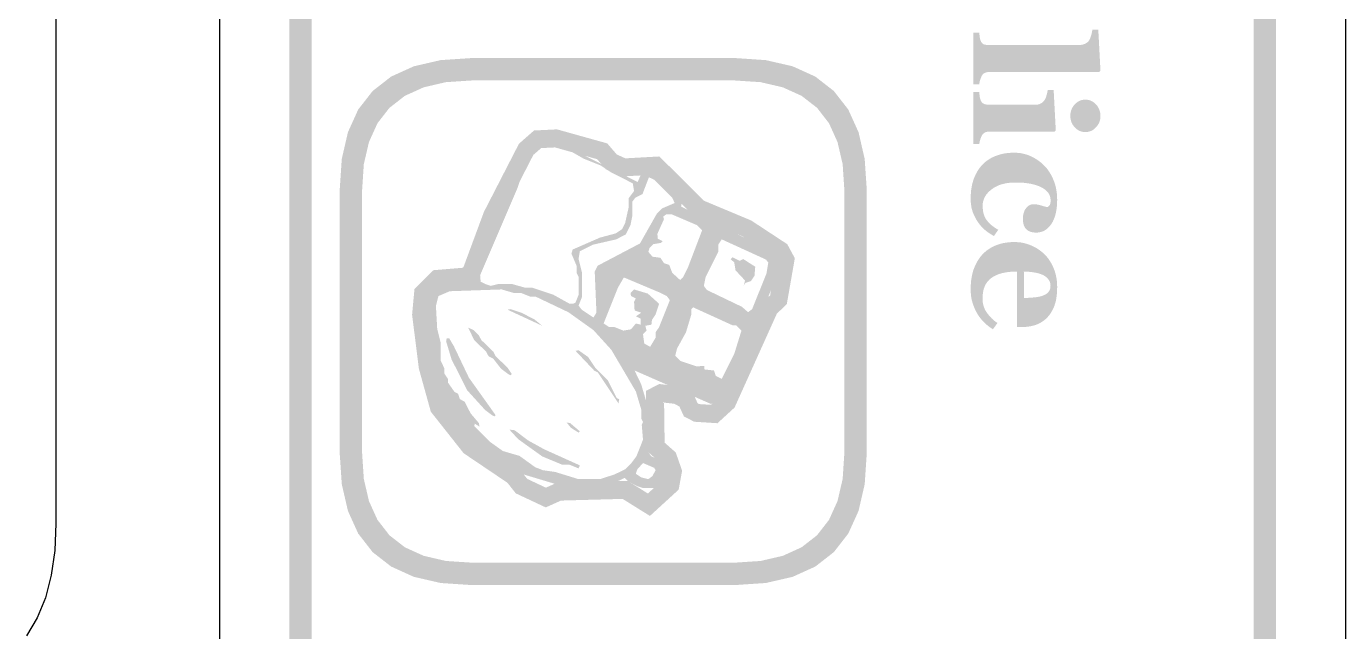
# Model space of a CAD drawing. Header units: millimetres. Extents: x 6 to 441, y 6 to 299.
# Drawn here: x 255.51 to 279.04, y 37.07 to 47.86 of the extents above; entities that cross this region are included whole.
import ezdxf

# ---------------------------------------------------------------- set-up
doc = ezdxf.new("R2010")
doc.units = ezdxf.units.MM
doc.layers.add('CUT', color=1, linetype='Continuous')
doc.layers.add('RASTER', color=7, linetype='Continuous')

msp = doc.modelspace()

# ---------------------------------------------------------------- hatches: boundary and pattern name
at = {"layer": 'RASTER'}
h = msp.add_hatch(color=7, dxfattribs=at)
h.paths.add_polyline_path([(275.6, 83.8), (276.116, 83.766), (276.563, 83.663), (276.941, 83.491), (277.25, 83.25), (277.491, 82.941), (277.663, 82.563), (277.766, 82.116), (277.8, 81.6), (277.8, 24.4), (277.766, 23.884), (277.662, 23.438), (277.491, 23.059), (277.25, 22.75), (276.941, 22.509), (276.563, 22.337), (276.116, 22.234), (275.6, 22.2), (262.4, 22.2), (261.884, 22.234), (261.438, 22.338), (261.059, 22.509), (260.75, 22.75), (260.509, 23.059), (260.337, 23.438), (260.234, 23.884), (260.2, 24.4), (260.2, 81.6), (260.234, 82.116), (260.338, 82.563), (260.509, 82.941), (260.75, 83.25), (261.059, 83.491), (261.438, 83.663), (261.884, 83.766), (262.4, 83.8)])
h.paths.add_polyline_path([(275.6, 83.4), (262.4, 83.4), (261.978, 83.372), (261.612, 83.288), (261.303, 83.147), (261.05, 82.95), (260.853, 82.697), (260.713, 82.387), (260.628, 82.022), (260.6, 81.6), (260.6, 24.4), (260.628, 23.978), (260.713, 23.612), (260.853, 23.303), (261.05, 23.05), (261.303, 22.853), (261.612, 22.713), (261.978, 22.628), (262.4, 22.6), (275.6, 22.6), (276.022, 22.628), (276.388, 22.713), (276.697, 22.853), (276.95, 23.05), (277.147, 23.303), (277.287, 23.612), (277.372, 23.978), (277.4, 24.4), (277.4, 81.6), (277.372, 82.022), (277.287, 82.387), (277.147, 82.697), (276.95, 82.95), (276.697, 83.147), (276.388, 83.288), (276.022, 83.372), (275.6, 83.4)], flags=0)
for points in [[(272.4, 46.832), (272.4, 47.751), (272.507, 47.751), (272.508, 47.741), (272.508, 47.732), (272.509, 47.722), (272.51, 47.713), (272.511, 47.704), (272.512, 47.695), (272.513, 47.686), (272.514, 47.677), (272.515, 47.668), (272.517, 47.659), (272.518, 47.651), (272.52, 47.643), (272.522, 47.635), (272.524, 47.627), (272.526, 47.62), (272.529, 47.613), (272.534, 47.602), (272.539, 47.591), (272.544, 47.582), (272.55, 47.574), (272.557, 47.566), (272.564, 47.56), (272.571, 47.554), (272.579, 47.549), (272.588, 47.545), (272.597, 47.542), (272.607, 47.539), (272.618, 47.537), (272.629, 47.535), (272.641, 47.534), (272.653, 47.533), (272.667, 47.532), (274.29, 47.532), (274.303, 47.533), (274.317, 47.534), (274.33, 47.536), (274.343, 47.538), (274.356, 47.541), (274.369, 47.545), (274.381, 47.55), (274.393, 47.555), (274.404, 47.561), (274.415, 47.567), (274.425, 47.574), (274.435, 47.582), (274.444, 47.59), (274.452, 47.598), (274.459, 47.607), (274.465, 47.616), (274.47, 47.624), (274.475, 47.632), (274.48, 47.642), (274.484, 47.653), (274.489, 47.664), (274.493, 47.677), (274.498, 47.69), (274.502, 47.705), (274.506, 47.719), (274.51, 47.733), (274.513, 47.747), (274.516, 47.76), (274.518, 47.773), (274.52, 47.786), (274.522, 47.798), (274.523, 47.809), (274.629, 47.809), (274.668, 47.073), (274.644, 47.051), (272.686, 47.051), (272.672, 47.05), (272.66, 47.049), (272.648, 47.048), (272.637, 47.046), (272.626, 47.043), (272.616, 47.04), (272.606, 47.036), (272.598, 47.031), (272.59, 47.026), (272.582, 47.021), (272.575, 47.014), (272.568, 47.007), (272.561, 46.999), (272.555, 46.99), (272.55, 46.98), (272.545, 46.97), (272.542, 46.963), (272.539, 46.955), (272.536, 46.948), (272.533, 46.94), (272.53, 46.932), (272.527, 46.924), (272.524, 46.916), (272.522, 46.908), (272.519, 46.9), (272.517, 46.892), (272.515, 46.883), (272.513, 46.873), (272.511, 46.864), (272.509, 46.854), (272.508, 46.843), (272.507, 46.832)], [(272.353, 44.795), (272.354, 44.845), (272.357, 44.894), (272.361, 44.941), (272.368, 44.986), (272.376, 45.031), (272.386, 45.073), (272.399, 45.115), (272.412, 45.154), (272.428, 45.192), (272.445, 45.229), (272.463, 45.264), (272.483, 45.297), (272.503, 45.328), (272.526, 45.357), (272.549, 45.385), (272.574, 45.411), (272.601, 45.436), (272.629, 45.459), (272.658, 45.48), (272.688, 45.5), (272.719, 45.518), (272.752, 45.534), (272.785, 45.549), (272.82, 45.562), (272.856, 45.574), (272.893, 45.584), (272.93, 45.593), (272.969, 45.6), (273.008, 45.605), (273.048, 45.609), (273.088, 45.611), (273.129, 45.612), (273.167, 45.611), (273.205, 45.608), (273.242, 45.604), (273.278, 45.597), (273.314, 45.588), (273.35, 45.578), (273.385, 45.566), (273.42, 45.551), (273.453, 45.535), (273.486, 45.518), (273.518, 45.5), (273.549, 45.48), (273.578, 45.458), (273.607, 45.436), (273.635, 45.412), (273.661, 45.386), (273.687, 45.359), (273.712, 45.33), (273.735, 45.299), (273.757, 45.267), (273.778, 45.232), (273.797, 45.197), (273.815, 45.16), (273.832, 45.121), (273.847, 45.08), (273.86, 45.039), (273.871, 44.997), (273.88, 44.953), (273.887, 44.909), (273.892, 44.864), (273.895, 44.817), (273.896, 44.77), (273.894, 44.704), (273.889, 44.642), (273.881, 44.583), (273.87, 44.528), (273.856, 44.477), (273.838, 44.429), (273.818, 44.384), (273.794, 44.344), (273.767, 44.307), (273.738, 44.275), (273.707, 44.248), (273.674, 44.226), (273.639, 44.209), (273.601, 44.197), (273.561, 44.189), (273.519, 44.187), (273.493, 44.188), (273.469, 44.19), (273.446, 44.195), (273.424, 44.201), (273.403, 44.209), (273.384, 44.218), (273.366, 44.229), (273.349, 44.242), (273.334, 44.258), (273.321, 44.275), (273.31, 44.296), (273.301, 44.318), (273.294, 44.343), (273.289, 44.371), (273.286, 44.402), (273.285, 44.434), (273.286, 44.461), (273.288, 44.487), (273.292, 44.512), (273.298, 44.535), (273.305, 44.558), (273.314, 44.579), (273.325, 44.599), (273.338, 44.618), (273.351, 44.636), (273.366, 44.651), (273.382, 44.663), (273.398, 44.674), (273.416, 44.682), (273.435, 44.688), (273.454, 44.691), (273.475, 44.692), (273.493, 44.692), (273.511, 44.691), (273.529, 44.689), (273.547, 44.686), (273.564, 44.683), (273.582, 44.679), (273.6, 44.674), (273.617, 44.669), (273.634, 44.663), (273.65, 44.658), (273.665, 44.654), (273.679, 44.65), (273.692, 44.647), (273.704, 44.644), (273.715, 44.642), (273.724, 44.641), (273.731, 44.645), (273.737, 44.649), (273.742, 44.654), (273.747, 44.659), (273.752, 44.664), (273.757, 44.67), (273.761, 44.676), (273.765, 44.682), (273.768, 44.689), (273.771, 44.696), (273.773, 44.704), (273.775, 44.714), (273.776, 44.724), (273.778, 44.735), (273.778, 44.747), (273.778, 44.76), (273.778, 44.776), (273.776, 44.792), (273.774, 44.807), (273.771, 44.823), (273.766, 44.837), (273.761, 44.852), (273.755, 44.866), (273.748, 44.88), (273.739, 44.893), (273.729, 44.906), (273.718, 44.919), (273.705, 44.932), (273.691, 44.945), (273.675, 44.957), (273.658, 44.969), (273.639, 44.981), (273.62, 44.992), (273.6, 45.002), (273.577, 45.012), (273.554, 45.022), (273.528, 45.03), (273.501, 45.039), (273.473, 45.046), (273.443, 45.053), (273.411, 45.06), (273.378, 45.065), (273.344, 45.07), (273.307, 45.074), (273.27, 45.077), (273.23, 45.079), (273.19, 45.08), (273.147, 45.08), (273.083, 45.078), (273.023, 45.073), (272.966, 45.063), (272.912, 45.05), (272.861, 45.033), (272.813, 45.012), (272.768, 44.987), (272.727, 44.958), (272.689, 44.927), (272.657, 44.894), (272.629, 44.86), (272.607, 44.824), (272.589, 44.787), (272.577, 44.748), (272.569, 44.708), (272.567, 44.666), (272.568, 44.626), (272.572, 44.589), (272.577, 44.553), (272.585, 44.52), (272.595, 44.489), (272.608, 44.459), (272.623, 44.432), (272.64, 44.407), (272.659, 44.384), (272.68, 44.361), (272.702, 44.338), (272.727, 44.317), (272.754, 44.296), (272.782, 44.275), (272.813, 44.256), (272.845, 44.237), (272.769, 44.127), (272.747, 44.138), (272.725, 44.151), (272.704, 44.163), (272.684, 44.177), (272.663, 44.19), (272.644, 44.205), (272.625, 44.22), (272.606, 44.235), (272.588, 44.251), (272.57, 44.268), (272.553, 44.286), (272.536, 44.304), (272.52, 44.324), (272.504, 44.344), (272.489, 44.364), (272.475, 44.386), (272.46, 44.409), (272.447, 44.432), (272.434, 44.456), (272.422, 44.479), (272.411, 44.502), (272.401, 44.526), (272.392, 44.55), (272.384, 44.573), (272.377, 44.598), (272.37, 44.623), (272.365, 44.649), (272.361, 44.676), (272.357, 44.705), (272.355, 44.734), (272.354, 44.764), (272.353, 44.795)]]:
    msp.add_hatch(color=7, dxfattribs=at).paths.add_polyline_path(points)
h = msp.add_hatch(color=7, dxfattribs=at)
h.paths.add_polyline_path([(268.15, 47.3), (268.701, 47.263), (269.178, 47.153), (269.582, 46.97), (269.913, 46.712), (270.17, 46.382), (270.353, 45.978), (270.463, 45.501), (270.5, 44.95), (270.5, 40.25), (270.463, 39.699), (270.353, 39.222), (270.17, 38.818), (269.913, 38.488), (269.582, 38.23), (269.178, 38.047), (268.701, 37.937), (268.15, 37.9), (263.45, 37.9), (262.899, 37.937), (262.422, 38.047), (262.018, 38.23), (261.688, 38.487), (261.43, 38.818), (261.247, 39.222), (261.137, 39.699), (261.1, 40.25), (261.1, 44.95), (261.137, 45.501), (261.247, 45.978), (261.43, 46.382), (261.688, 46.713), (262.018, 46.97), (262.422, 47.153), (262.899, 47.263), (263.45, 47.3)])
h.paths.add_polyline_path([(268.15, 46.9), (263.45, 46.9), (262.993, 46.87), (262.597, 46.778), (262.262, 46.626), (261.987, 46.412), (261.774, 46.138), (261.622, 45.803), (261.53, 45.407), (261.5, 44.95), (261.5, 40.25), (261.53, 39.793), (261.622, 39.397), (261.774, 39.062), (261.987, 38.788), (262.262, 38.574), (262.597, 38.422), (262.993, 38.33), (263.45, 38.3), (268.15, 38.3), (268.607, 38.33), (269.003, 38.422), (269.338, 38.574), (269.613, 38.788), (269.826, 39.062), (269.978, 39.397), (270.07, 39.793), (270.1, 40.25), (270.1, 44.95), (270.07, 45.407), (269.978, 45.803), (269.826, 46.138), (269.613, 46.413), (269.338, 46.626), (269.003, 46.778), (268.607, 46.87), (268.15, 46.9)], flags=0)
h = msp.add_hatch(color=7, dxfattribs=at)
h.paths.add_polyline_path([(272.4, 45.766), (272.4, 46.692), (272.507, 46.692), (272.508, 46.682), (272.508, 46.673), (272.509, 46.663), (272.51, 46.654), (272.511, 46.645), (272.512, 46.635), (272.513, 46.626), (272.514, 46.617), (272.515, 46.608), (272.517, 46.599), (272.518, 46.591), (272.52, 46.583), (272.522, 46.575), (272.524, 46.568), (272.526, 46.561), (272.529, 46.554), (272.534, 46.543), (272.539, 46.532), (272.544, 46.523), (272.55, 46.514), (272.557, 46.506), (272.564, 46.499), (272.571, 46.493), (272.579, 46.488), (272.588, 46.484), (272.597, 46.48), (272.607, 46.476), (272.618, 46.474), (272.629, 46.472), (272.641, 46.47), (272.653, 46.469), (272.667, 46.469), (273.519, 46.469), (273.532, 46.469), (273.544, 46.47), (273.556, 46.472), (273.567, 46.475), (273.578, 46.478), (273.589, 46.482), (273.599, 46.487), (273.609, 46.492), (273.619, 46.498), (273.628, 46.505), (273.636, 46.512), (273.644, 46.519), (273.652, 46.526), (273.659, 46.534), (273.665, 46.542), (273.671, 46.551), (273.676, 46.558), (273.68, 46.566), (273.684, 46.575), (273.689, 46.584), (273.693, 46.595), (273.697, 46.606), (273.701, 46.618), (273.705, 46.631), (273.709, 46.644), (273.713, 46.657), (273.716, 46.67), (273.718, 46.682), (273.721, 46.694), (273.723, 46.706), (273.724, 46.717), (273.726, 46.728), (273.833, 46.728), (273.871, 46.01), (273.849, 45.989), (272.686, 45.989), (272.673, 45.988), (272.661, 45.987), (272.649, 45.985), (272.638, 45.983), (272.628, 45.98), (272.617, 45.976), (272.608, 45.972), (272.598, 45.967), (272.59, 45.961), (272.582, 45.954), (272.574, 45.947), (272.567, 45.94), (272.561, 45.932), (272.555, 45.923), (272.55, 45.914), (272.545, 45.904), (272.542, 45.896), (272.539, 45.889), (272.536, 45.881), (272.533, 45.873), (272.53, 45.865), (272.527, 45.856), (272.524, 45.848), (272.522, 45.839), (272.519, 45.83), (272.517, 45.821), (272.515, 45.812), (272.513, 45.803), (272.511, 45.794), (272.509, 45.785), (272.508, 45.775), (272.507, 45.766)])
h.paths.add_polyline_path([(274.398, 45.98), (274.371, 45.981), (274.344, 45.985), (274.319, 45.992), (274.295, 46.001), (274.272, 46.013), (274.25, 46.028), (274.228, 46.045), (274.208, 46.065), (274.19, 46.087), (274.174, 46.11), (274.161, 46.134), (274.15, 46.159), (274.141, 46.185), (274.135, 46.212), (274.131, 46.24), (274.13, 46.268), (274.131, 46.297), (274.135, 46.326), (274.141, 46.353), (274.15, 46.379), (274.161, 46.404), (274.174, 46.428), (274.19, 46.451), (274.208, 46.473), (274.228, 46.493), (274.25, 46.51), (274.272, 46.525), (274.295, 46.537), (274.319, 46.546), (274.344, 46.553), (274.371, 46.557), (274.398, 46.558), (274.425, 46.557), (274.452, 46.553), (274.477, 46.546), (274.501, 46.537), (274.525, 46.525), (274.547, 46.51), (274.568, 46.493), (274.588, 46.473), (274.607, 46.451), (274.623, 46.428), (274.637, 46.404), (274.648, 46.379), (274.656, 46.353), (274.663, 46.326), (274.666, 46.297), (274.668, 46.268), (274.666, 46.239), (274.663, 46.211), (274.656, 46.184), (274.648, 46.158), (274.637, 46.133), (274.623, 46.109), (274.607, 46.086), (274.588, 46.065), (274.568, 46.045), (274.547, 46.028), (274.525, 46.013), (274.501, 46.001), (274.477, 45.992), (274.452, 45.985), (274.425, 45.981), (274.398, 45.98)])
h = msp.add_hatch(color=7, dxfattribs=at)
h.paths.add_polyline_path([(269.217, 43.73), (269.074, 42.912), (268.896, 42.74), (268.142, 41.066), (267.838, 40.787), (267.423, 40.813), (267.239, 40.908), (267.158, 41.085), (267.067, 41.134), (266.859, 41.157), (266.885, 41.17), (266.895, 40.44), (267.093, 40.265), (267.207, 39.94), (267.145, 39.602), (266.633, 39.133), (266.146, 39.437), (265.046, 39.407), (264.775, 39.285), (264.24, 39.536), (264.091, 39.725), (263.31, 40.252), (262.725, 40.992), (262.512, 41.759), (262.391, 42.723), (262.433, 43.178), (262.77, 43.516), (263.289, 43.559), (263.307, 43.571), (263.672, 44.556), (264.297, 45.772), (264.566, 46.008), (264.976, 46.028), (265.871, 45.778), (266.042, 45.58), (266.195, 45.511), (266.801, 45.545), (267.599, 44.754), (268.439, 44.403), (269.082, 43.98)])
h.paths.add_polyline_path([(268.883, 43.676), (268.839, 43.757), (268.288, 44.119), (267.418, 44.483), (266.677, 45.218), (266.135, 45.188), (265.846, 45.317), (265.692, 45.496), (264.94, 45.706), (264.693, 45.694), (264.553, 45.572), (263.965, 44.426), (263.571, 43.362), (263.397, 43.247), (262.914, 43.206), (262.741, 43.033), (262.712, 42.729), (262.827, 41.822), (263.016, 41.14), (263.53, 40.489), (264.312, 39.962), (264.444, 39.794), (264.778, 39.637), (264.973, 39.725), (266.234, 39.759), (266.596, 39.533), (266.85, 39.766), (266.877, 39.914), (266.819, 40.08), (266.577, 40.294), (266.562, 41.364), (266.798, 41.486), (267.164, 41.445), (267.405, 41.316), (267.484, 41.141), (267.51, 41.128), (267.722, 41.115), (267.877, 41.258), (268.629, 42.928), (268.777, 43.07), (268.883, 43.676)], flags=0)
h = msp.add_hatch(color=7, dxfattribs=at)
h.paths.add_polyline_path([(268.957, 43.706), (268.967, 43.588), (268.839, 43.268), (268.105, 41.545), (267.923, 41.216), (267.722, 41.13), (266.359, 41.727), (266.477, 41.481), (266.637, 40.939), (266.669, 40.524), (266.605, 40.268), (266.659, 40.195), (266.838, 40.118), (266.892, 40.045), (266.892, 39.853), (266.806, 39.684), (266.701, 39.63), (266.509, 39.63), (266.414, 39.662), (266.244, 39.748), (266.181, 39.812), (265.871, 39.662), (265.711, 39.63), (265.36, 39.63), (265.296, 39.662), (264.977, 39.694), (264.339, 39.885), (264.042, 40.035), (263.595, 40.354), (263.244, 40.706), (263.053, 40.993), (262.871, 41.353), (262.775, 41.673), (262.743, 41.992), (262.711, 42.056), (262.711, 42.247), (262.647, 42.566), (262.647, 43.013), (262.733, 43.182), (262.935, 43.3), (263.445, 43.3), (263.487, 43.323), (263.86, 44.226), (264.285, 45.142), (264.307, 45.088), (264.275, 44.992), (263.605, 43.428), (263.614, 43.31), (263.701, 43.268), (263.796, 43.237), (263.924, 43.268), (264.179, 43.268), (264.403, 43.205), (264.53, 43.205), (264.913, 43.077), (265.201, 42.917), (265.264, 42.917), (265.306, 42.94), (265.36, 43.077), (265.36, 43.396), (265.328, 43.46), (265.328, 43.588), (265.233, 43.811), (265.255, 43.885), (265.743, 44.098), (266.021, 44.172), (266.136, 44.248), (266.19, 44.354), (266.254, 44.641), (266.254, 44.801), (266.35, 44.928), (266.327, 45.065), (265.925, 45.27), (265.753, 45.385), (265.456, 45.503), (265.233, 45.63), (265.073, 45.694), (264.977, 45.694), (264.85, 45.758), (264.754, 45.758), (264.648, 45.704), (264.553, 45.608), (264.317, 45.161), (264.339, 45.279), (264.521, 45.64), (264.617, 45.736), (264.722, 45.79), (264.913, 45.79), (265.201, 45.694), (266.414, 45.088), (266.5, 45.289), (266.669, 45.311), (266.851, 45.174), (266.883, 45.11), (267.093, 44.906), (267.202, 44.727), (267.189, 44.651), (268.817, 43.853), (268.913, 43.789)])
h.paths.add_polyline_path([(268.744, 43.652), (268.702, 43.706), (267.914, 44.066), (267.85, 43.971), (267.85, 43.843), (267.626, 43.396), (267.594, 43.237), (267.649, 43.163), (268.274, 42.863), (268.383, 42.767), (268.456, 42.822), (268.712, 43.46)], flags=0)
h.paths.add_polyline_path([(268.511, 43.578), (268.498, 43.419), (268.434, 43.323), (268.338, 43.291), (268.306, 43.246), (268.329, 43.332), (268.159, 43.514), (268.137, 43.652), (268.073, 43.715), (268.105, 43.747), (268.233, 43.683), (268.297, 43.715)], flags=0)
h.paths.add_polyline_path([(268.265, 42.439), (268.169, 42.534), (268.105, 42.534), (267.403, 42.854), (267.371, 42.822), (267.371, 42.726), (267.275, 42.407), (267.116, 42.119), (267.084, 41.992), (267.18, 41.896), (267.467, 41.8), (267.604, 41.81), (267.604, 41.746), (267.776, 41.727), (267.808, 41.631), (267.914, 41.577), (268.137, 42.024)], flags=0)
h.paths.add_polyline_path([(267.563, 44.226), (267.467, 44.322), (267.02, 44.513), (266.924, 44.513), (266.87, 44.472), (266.883, 44.427), (266.765, 44.162), (266.774, 44.076), (266.86, 44.035), (266.828, 44.003), (266.691, 43.98), (266.627, 43.916), (266.605, 43.843), (266.678, 43.757), (266.819, 43.738), (266.883, 43.642), (266.978, 43.61), (267.03, 43.47), (267.17, 43.342), (267.221, 43.387), (267.307, 43.556)], flags=0)
h.paths.add_polyline_path([(267.074, 44.714), (267.03, 44.81), (266.71, 45.129), (266.615, 45.174), (266.5, 44.874), (266.372, 44.81), (266.318, 44.737), (266.318, 44.481), (266.286, 44.322), (266.2, 44.153), (266.031, 44.066), (265.616, 43.971), (265.383, 43.853), (265.36, 43.715), (265.424, 43.46), (265.424, 43.045), (265.36, 42.885), (265.415, 42.812), (265.625, 42.672), (265.679, 42.758), (265.648, 43.492), (265.702, 43.597), (266.455, 43.993), (266.755, 44.523), (266.851, 44.619)], flags=0)
h.paths.add_polyline_path([(266.988, 42.981), (266.934, 43.055), (266.828, 43.109), (266.168, 43.387), (266.062, 43.205), (265.807, 42.566), (265.903, 42.502), (265.999, 42.502), (266.158, 42.439), (266.295, 42.461), (266.382, 42.566), (266.468, 42.544), (266.468, 42.652), (266.382, 42.694), (266.477, 42.758), (266.359, 42.799), (266.35, 42.949), (266.382, 43.013), (266.295, 43.055), (266.286, 43.109), (266.35, 43.173), (266.595, 43.099), (266.797, 42.917), (266.733, 42.726), (266.669, 42.63), (266.659, 42.544), (266.551, 42.525), (266.573, 42.439), (266.509, 42.375), (266.532, 42.206), (266.637, 42.151), (266.733, 42.311), (266.733, 42.407), (266.797, 42.502)], flags=0)
h.paths.add_polyline_path([(266.733, 39.949), (266.71, 39.991), (266.509, 40.077), (266.404, 39.959), (266.382, 39.885), (266.477, 39.821), (266.605, 39.789), (266.678, 39.844)], flags=0)
h.paths.add_polyline_path([(266.509, 40.811), (266.477, 40.875), (266.477, 41.034), (266.382, 41.353), (265.944, 42.097), (265.625, 42.448), (265.178, 42.767), (264.594, 43.045), (264.498, 43.045), (264.339, 43.109), (264.211, 43.109), (263.988, 43.173), (263.062, 43.141), (262.861, 43.055), (262.816, 42.876), (262.839, 42.471), (262.903, 42.215), (262.903, 41.896), (262.966, 41.768), (262.966, 41.673), (263.03, 41.577), (263.03, 41.513), (263.148, 41.344), (263.212, 41.312), (263.244, 41.216), (263.327, 41.172), (263.436, 40.961), (263.582, 40.789), (263.595, 40.725), (263.509, 40.779), (263.499, 40.737), (263.787, 40.45), (264.01, 40.291), (264.307, 40.204), (264.585, 40.003), (264.722, 39.949), (264.945, 39.917), (265.36, 39.789), (265.743, 39.789), (266.008, 39.876), (266.2, 39.971), (266.295, 40.067), (266.391, 40.195), (266.509, 40.492), (266.487, 40.757)], flags=0)
h.paths.add_polyline_path([(266.085, 41.216), (266.072, 41.14), (265.702, 41.695), (265.638, 41.727), (265.306, 42.078), (265.36, 42.088), (265.529, 41.969), (265.657, 41.778), (265.881, 41.555), (266.04, 41.235)], flags=0)
h.paths.add_polyline_path([(265.383, 40.642), (265.36, 40.619), (265.223, 40.706), (265.146, 40.801), (265.21, 40.789)], flags=0)
h.paths.add_polyline_path([(265.383, 40.035), (265.36, 39.981), (265.201, 40.045), (265.073, 40.045), (264.712, 40.195), (264.285, 40.501), (264.125, 40.674), (264.221, 40.661), (264.457, 40.482), (264.744, 40.323)], flags=0)
h.paths.add_polyline_path([(264.712, 42.525), (264.093, 42.812), (264.147, 42.822), (264.339, 42.758), (264.572, 42.64)], flags=0)
h.paths.add_polyline_path([(264.17, 41.663), (264.147, 41.641), (264.106, 41.663), (263.978, 41.759), (263.838, 41.938), (263.755, 41.982), (263.71, 42.065), (263.499, 42.269), (263.391, 42.493), (263.487, 42.448), (263.582, 42.352), (263.627, 42.269), (263.838, 42.065), (263.882, 41.982), (264.093, 41.778)], flags=0)
h.paths.add_polyline_path([(263.882, 40.929), (263.86, 40.907), (263.819, 40.929), (263.691, 41.025), (263.372, 41.376), (263.094, 41.928), (262.998, 42.247), (263.008, 42.301), (263.053, 42.301), (263.136, 42.161), (263.404, 41.599)], flags=0)
h = msp.add_hatch(color=7, dxfattribs=at)
h.paths.add_polyline_path([(272.75, 42.463), (272.729, 42.476), (272.709, 42.49), (272.689, 42.504), (272.669, 42.519), (272.649, 42.535), (272.63, 42.551), (272.611, 42.569), (272.593, 42.586), (272.574, 42.605), (272.557, 42.624), (272.54, 42.644), (272.524, 42.664), (272.508, 42.685), (272.494, 42.706), (272.479, 42.728), (272.466, 42.751), (272.452, 42.776), (272.44, 42.8), (272.428, 42.825), (272.417, 42.85), (272.407, 42.875), (272.398, 42.9), (272.389, 42.925), (272.382, 42.95), (272.375, 42.975), (272.369, 43.002), (272.364, 43.029), (272.36, 43.058), (272.357, 43.087), (272.355, 43.117), (272.354, 43.148), (272.353, 43.18), (272.354, 43.234), (272.357, 43.285), (272.362, 43.335), (272.369, 43.382), (272.377, 43.428), (272.388, 43.472), (272.4, 43.514), (272.415, 43.555), (272.431, 43.593), (272.448, 43.63), (272.467, 43.665), (272.487, 43.698), (272.508, 43.73), (272.531, 43.76), (272.555, 43.788), (272.58, 43.815), (272.607, 43.84), (272.635, 43.863), (272.663, 43.884), (272.694, 43.904), (272.725, 43.923), (272.757, 43.939), (272.791, 43.954), (272.826, 43.968), (272.861, 43.98), (272.898, 43.99), (272.935, 43.999), (272.973, 44.006), (273.012, 44.011), (273.051, 44.015), (273.091, 44.018), (273.132, 44.018), (273.17, 44.017), (273.206, 44.015), (273.243, 44.011), (273.279, 44.005), (273.314, 43.997), (273.35, 43.987), (273.384, 43.976), (273.419, 43.963), (273.453, 43.949), (273.485, 43.933), (273.517, 43.916), (273.548, 43.897), (273.578, 43.877), (273.607, 43.855), (273.635, 43.832), (273.663, 43.807), (273.688, 43.782), (273.712, 43.754), (273.735, 43.725), (273.757, 43.695), (273.777, 43.663), (273.796, 43.629), (273.814, 43.593), (273.831, 43.556), (273.846, 43.518), (273.859, 43.478), (273.87, 43.437), (273.879, 43.396), (273.887, 43.353), (273.892, 43.309), (273.895, 43.263), (273.896, 43.217), (273.895, 43.167), (273.892, 43.119), (273.889, 43.074), (273.883, 43.03), (273.876, 42.989), (273.868, 42.951), (273.857, 42.914), (273.846, 42.88), (273.833, 42.848), (273.819, 42.817), (273.803, 42.788), (273.786, 42.76), (273.769, 42.733), (273.75, 42.708), (273.729, 42.684), (273.708, 42.662), (273.687, 42.642), (273.664, 42.623), (273.641, 42.606), (273.617, 42.59), (273.592, 42.575), (273.566, 42.562), (273.539, 42.551), (273.511, 42.54), (273.483, 42.531), (273.454, 42.524), (273.424, 42.517), (273.395, 42.512), (273.365, 42.508), (273.335, 42.505), (273.304, 42.503), (273.273, 42.502), (273.178, 42.502), (273.178, 43.492), (273.105, 43.491), (273.037, 43.485), (272.973, 43.476), (272.913, 43.464), (272.859, 43.447), (272.808, 43.427), (272.762, 43.404), (272.721, 43.377), (272.684, 43.346), (272.652, 43.31), (272.625, 43.271), (272.603, 43.227), (272.586, 43.179), (272.574, 43.126), (272.567, 43.07), (272.564, 43.009), (272.565, 42.975), (272.569, 42.942), (272.575, 42.91), (272.583, 42.878), (272.594, 42.848), (272.606, 42.818), (272.622, 42.789), (272.64, 42.761), (272.659, 42.735), (272.68, 42.709), (272.702, 42.684), (272.725, 42.66), (272.75, 42.637), (272.775, 42.615), (272.802, 42.594), (272.831, 42.574)])
h.paths.add_polyline_path([(273.307, 43.022), (273.329, 43.022), (273.351, 43.023), (273.373, 43.023), (273.396, 43.024), (273.418, 43.026), (273.441, 43.027), (273.464, 43.029), (273.487, 43.031), (273.509, 43.033), (273.531, 43.036), (273.551, 43.039), (273.571, 43.043), (273.589, 43.047), (273.606, 43.052), (273.623, 43.056), (273.638, 43.062), (273.654, 43.068), (273.67, 43.075), (273.685, 43.083), (273.698, 43.091), (273.711, 43.1), (273.722, 43.109), (273.732, 43.119), (273.742, 43.13), (273.75, 43.141), (273.757, 43.153), (273.763, 43.165), (273.768, 43.179), (273.772, 43.193), (273.775, 43.207), (273.776, 43.223), (273.777, 43.239), (273.775, 43.267), (273.77, 43.293), (273.761, 43.317), (273.748, 43.34), (273.732, 43.362), (273.713, 43.383), (273.689, 43.402), (273.663, 43.419), (273.632, 43.435), (273.597, 43.449), (273.558, 43.461), (273.515, 43.471), (273.468, 43.479), (273.416, 43.486), (273.361, 43.49), (273.301, 43.492)], flags=0)

# ---------------------------------------------------------------- linework, layer by layer
at = {"layer": 'CUT'}
for points in [[(255.512, 99.003), (255.703, 98.685), (255.851, 98.325), (255.956, 97.925), (256.019, 97.483), (256.04, 97.001), (256.04, 38.999), (256.019, 38.517), (255.956, 38.075), (255.851, 37.675), (255.703, 37.315), (255.512, 36.997)], [(258.96, 23.999), (258.96, 82.001)], [(279.04, 82.001), (279.04, 23.999)]]:
    msp.add_lwpolyline(points, dxfattribs=at)

doc.saveas('drawing.dxf')
